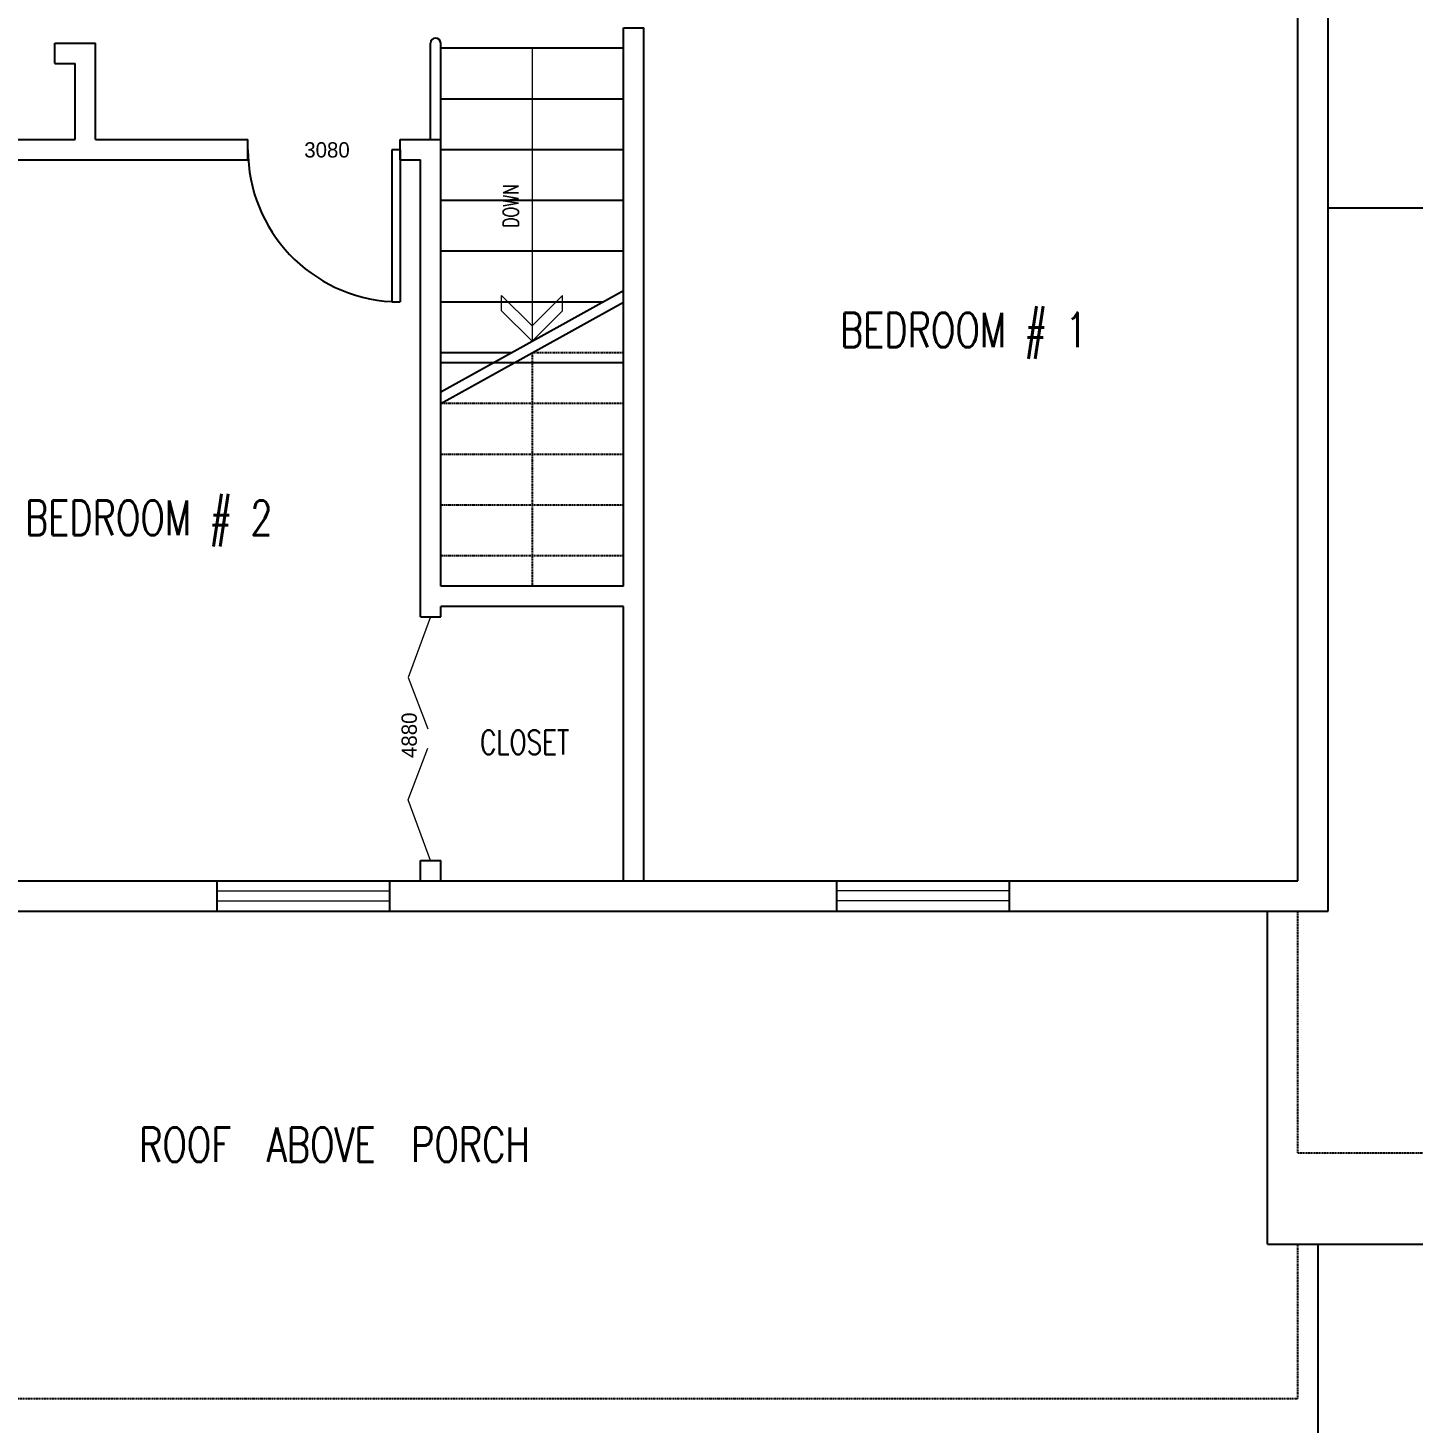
# Model space of a CAD drawing. Header units: inches. Extents: x 26998 to 46838, y -509 to 4343.
# Drawn here: x 31035.1 to 31307.9, y 3529.4 to 3804.3 of the extents above; entities that cross this region are included whole.
import ezdxf
from ezdxf import colors
from ezdxf.entities.mleader import LeaderData, LeaderLine
from ezdxf.math import Vec2, Vec3

# ---------------------------------------------------------------- set-up
doc = ezdxf.new("R2010")
doc.units = ezdxf.units.IN
doc.header["$LTSCALE"] = 0.5
doc.header["$MEASUREMENT"] = 0
doc.linetypes.add('HIDDEN', pattern=[0.375, 0.25, -0.125])
for name, color, linetype in [('ARWALL', 7, 'HIDDEN'), ('Title Block', 7, 'Continuous'), ('TITLES', 3, 'Continuous'), ('windows', 4, 'Continuous')]:
    doc.layers.add(name, color=color, linetype=linetype)
doc.layers.add('TXT', color=4, linetype='Continuous', lineweight=9)
doc.styles.add('HS-DESIGN-TTLB', font='GOTHIC.TTF')
doc.styles.get("Standard").update_dxf_attribs({"font": 'romans.shx', "width": 0.75})

# ---------------------------------------------------------------- blocks, each defined once
blk = doc.blocks.new('door')
at = {"layer": 'windows'}
for p, q in [((9950.29, 7178.88), (9948.56, 7178.88)), ((9948.56, 7178.88), (9948.56, 7146.97)), ((9950.29, 7178.88), (9948.56, 7178.88)), ((9950.29, 7178.88), (9950.29, 7146.97)), ((9948.56, 7146.97), (9950.29, 7146.97))]:
    blk.add_line(p, q, dxfattribs=at)
blk.add_arc((9950.29, 7178.88), 31.9, 180, 266.8995, dxfattribs=at)

msp = doc.modelspace()

# ---------------------------------------------------------------- linework, layer by layer
at = {"layer": 'ARWALL', "color": 7}
for p, q in [((31152.3922826, 3740.2657314), (31134.3922826, 3740.2657314)), ((31134.3922826, 3740.2657314), (31134.3922826, 3694.2657314)), ((31152.3922826, 3730.2657314), (31116.3922826, 3730.2657314)), ((31152.3922826, 3720.2657314), (31116.3922826, 3720.2657314)), ((31152.3922826, 3710.2657314), (31116.3922826, 3710.2657314)), ((31152.3922826, 3700.2657314), (31116.3922826, 3700.2657314)), ((31285.1922826, 3582.6657314), (31285.1922826, 3630.2657314)), ((31285.1922826, 3582.6657314), (31537.1922826, 3582.6657314)), ((31285.1922826, 3534.2657314), (31285.1922826, 3564.6657314)), ((30884.3922826, 3534.2657314), (31285.1922826, 3534.2657314))]:
    msp.add_line(p, q, dxfattribs=at)
at = {"layer": 'Title Block'}
for p, q in [((31285.1922826, 3636.2657314), (31285.1922826, 3810.097439)), ((31291.1922826, 3630.2657314), (31291.1922826, 3810.097439)), ((31152.3922826, 3694.2657314), (31152.3922826, 3804.2657314)), ((31152.3922826, 3804.2657314), (31156.3922826, 3804.2657314)), ((31156.3922826, 3636.2657314), (31156.3922826, 3804.2657314)), ((31040.3922826, 3801.2657314), (31048.3922826, 3801.2657314)), ((31040.3922826, 3797.2657314), (31040.3922826, 3801.2657314)), ((31048.3922826, 3782.2657314), (31048.3922826, 3801.2657314)), ((31114.3922826, 3782.2657314), (31114.3922826, 3801.2657314)), ((31116.3922826, 3782.2657314), (31116.3922826, 3801.2657314)), ((31152.3922826, 3800.2657314), (31116.3922826, 3800.2657314)), ((31040.3922826, 3797.2657314), (31044.3922826, 3797.2657314)), ((31044.3922826, 3782.2657314), (31044.3922826, 3797.2657314)), ((31152.3922826, 3790.2657314), (31116.3922826, 3790.2657314)), ((31000.3922826, 3782.2657314), (31044.3922826, 3782.2657314)), ((31048.3922826, 3782.2657314), (31078.3922826, 3782.2657314)), ((31078.3922826, 3778.2657314), (31078.3922826, 3782.2657314)), ((31108.3922826, 3782.2657314), (31116.3922826, 3782.2657314)), ((31108.3922826, 3778.2657314), (31108.3922826, 3782.2657314)), ((31116.3922826, 3694.2657314), (31116.3922826, 3782.2657314)), ((31152.3922826, 3780.2657314), (31116.3922826, 3780.2657314)), ((31000.3922826, 3778.2657314), (31078.3922826, 3778.2657314)), ((31108.3922826, 3778.2657314), (31112.3922826, 3778.2657314)), ((31112.3922826, 3688.2657314), (31112.3922826, 3778.2657314)), ((31152.3922826, 3770.2657314), (31116.3922826, 3770.2657314)), ((31152.3922826, 3770.2657314), (31116.3922826, 3770.2657314)), ((31152.3922826, 3770.2657314), (31116.3922826, 3770.2657314)), ((31543.1922826, 3768.7657314), (31291.1922826, 3768.7657314)), ((31152.3922826, 3760.2657314), (31116.3922826, 3760.2657314)), ((31116.3922826, 3732.5536492), (31152.3922826, 3752.5536492)), ((31148.2740305, 3750.2657314), (31116.3922826, 3750.2657314)), ((31116.3922826, 3730.2657314), (31152.3922826, 3750.2657314)), ((31130.2740305, 3740.2657314), (31116.3922826, 3740.2657314)), ((31152.3922826, 3738.2657314), (31116.3922826, 3738.2657314)), ((31152.3922826, 3694.2657314), (31116.3922826, 3694.2657314)), ((31116.3922826, 3688.2657314), (31116.3922826, 3690.2657314)), ((31152.3922826, 3690.2657314), (31116.3922826, 3690.2657314)), ((31152.3922826, 3636.2657314), (31152.3922826, 3690.2657314)), ((31112.3922826, 3688.2657314), (31116.3922826, 3688.2657314)), ((31112.3922826, 3688.2657314), (31116.3922826, 3688.2657314)), ((31112.3922826, 3640.2657314), (31116.3922826, 3640.2657314)), ((31112.3922826, 3636.2657314), (31112.3922826, 3640.2657314)), ((31116.3922826, 3636.2657314), (31116.3922826, 3640.2657314)), ((30890.3922826, 3636.2657314), (31285.1922826, 3636.2657314)), ((31072.3922826, 3630.2657314), (31072.3922826, 3636.2657314)), ((31106.3922826, 3630.2657314), (31106.3922826, 3636.2657314)), ((31194.3922826, 3630.2657314), (31194.3922826, 3636.2657314)), ((31228.3922826, 3630.2657314), (31228.3922826, 3636.2657314)), ((30884.3922826, 3630.2657314), (31291.1922826, 3630.2657314)), ((31279.1922826, 3564.6657314), (31279.1922826, 3630.2657314)), ((31279.1922826, 3564.6657314), (31543.1922826, 3564.6657314)), ((31289.1922826, 3522.2657314), (31289.1922826, 3564.6657314))]:
    msp.add_line(p, q, dxfattribs=at)
msp.add_arc((31115.3922826, 3801.2657314), 1, 0, 180, dxfattribs=at)
at = {"layer": 'TXT', "color": 4}
for p, q in [((31134.3922826, 3800.2657314), (31134.3922826, 3742.5536492)), ((31128.3922826, 3748.5536492), (31128.3922826, 3751.5536492)), ((31140.3922826, 3748.5536492), (31140.3922826, 3751.5536492)), ((31114.3922826, 3688.2657314), (31109.9751466, 3676.3178032)), ((31109.9751466, 3676.3178032), (31113.8890367, 3666.1706818)), ((31109.9751466, 3652.2136597), (31113.8890367, 3662.360781)), ((31114.3922826, 3640.2657314), (31109.9751466, 3652.2136597))]:
    msp.add_line(p, q, dxfattribs=at)
at = {"layer": 'TXT'}
for p, q in [((31072.3922826, 3634.2657314), (31106.3922826, 3634.2657314)), ((31228.3922826, 3634.2657314), (31194.3922826, 3634.2657314)), ((31072.3922826, 3632.2657314), (31106.3922826, 3632.2657314)), ((31228.3922826, 3632.2657314), (31194.3922826, 3632.2657314))]:
    msp.add_line(p, q, dxfattribs=at)
at = {"layer": 'TXT', "color": 4}
for points in [[(31140.3922826, 3751.5536492), (31134.3922826, 3745.5536492), (31128.3922826, 3751.5536492)], [(31140.3922826, 3748.5536492), (31134.3922826, 3742.5536492), (31128.3922826, 3748.5536492)]]:
    msp.add_lwpolyline(points, dxfattribs=at)

# ---------------------------------------------------------------- block references
at = {"layer": 'TITLES', "xscale": 0.939173425781899, "yscale": 0.939173425781899, "zscale": 0.939173425781899}
msp.add_blockref('door', (21763.3468736, -2961.9435886), dxfattribs=at)

# ---------------------------------------------------------------- texts
at = {"insert": (31128.7104442, 3764.8965362), "char_height": 3.0096, "width": 28.741858457, "attachment_point": 1, "rotation": 90}
msp.add_mtext('\\A1;DOWN', dxfattribs=at)
at = {"attachment_point": 1}
for s, insert, char_height, width in [('\\A1;BEDROOM # 1', (31195.0144157, 3748.1657314), 6.8007744, 110.476910075), ('\\A1;BEDROOM # 2', (31034.5144157, 3711.1657314), 6.8007744, 110.476910075), ('\\A1;CLOSET', (31124.1423127, 3665.9139477), 4.76054208, 28.741858457), ('\\A1;ROOF  ABOVE  PORCH', (31057.0144157, 3587.6657314), 6.8007744, 110.476910075)]:
    msp.add_mtext(s, dxfattribs=dict(at, insert=insert, char_height=char_height, width=width))
at = {"layer": 'Title Block', "insert": (31089.5275405, 3781.7593191), "char_height": 3.0096, "width": 43.611515527, "attachment_point": 1, "style": 'HS-DESIGN-TTLB'}
msp.add_mtext('3080', dxfattribs=at)
at = {"layer": 'Title Block', "insert": (31108.6847851, 3660.4426028), "char_height": 3.0096, "width": 43.611515527, "attachment_point": 1, "rotation": 90, "style": 'HS-DESIGN-TTLB'}
msp.add_mtext('4880', dxfattribs=at)

# ---------------------------------------------------------------- leaders
ml = msp.add_multileader_mtext('Standard')
ml.set_content('This wall is removed', color=256)
ml.set_leader_properties()
ml.build(insert=Vec2(0, 0))
ml.multileader.update_dxf_attribs({"dogleg_length": 0.36, "arrow_head_size": 3})
ctx = ml.context
ctx.base_point, ctx.char_height, ctx.arrow_head_size, ctx.landing_gap_size, ctx.plane_origin = Vec3(31300.3281866, 3830.4600004), 5, 3, 0.09, Vec3(31288.4681866, 3822.4600004)
notes = []
notes.append((ctx, [(0, (1, 1, 0), (31299.9681866, 3830.4600004), (1, 0), 0.36, [(0, [(31288.4681866, 3822.4600004)], 0, [])])]))
ctx.mtext.insert, ctx.mtext.flow_direction = Vec3(31300.4181866, 3833.0009281), 5
for ctx, leaders in notes:
    for number, flags, end, landing, length, lines in leaders:
        leader = LeaderData()
        leader.index, (leader.has_last_leader_line, leader.has_dogleg_vector, leader.attachment_direction) = number, flags
        leader.last_leader_point, leader.dogleg_vector, leader.dogleg_length = Vec3(end), Vec3(landing), length
        for number, points, colour, breaks in lines:
            line = LeaderLine()
            line.index, line.vertices, line.color, line.breaks = number, Vec3.list(points), colors.encode_raw_color(colour), breaks
            leader.lines.append(line)
        ctx.leaders.append(leader)

doc.saveas('drawing.dxf')
